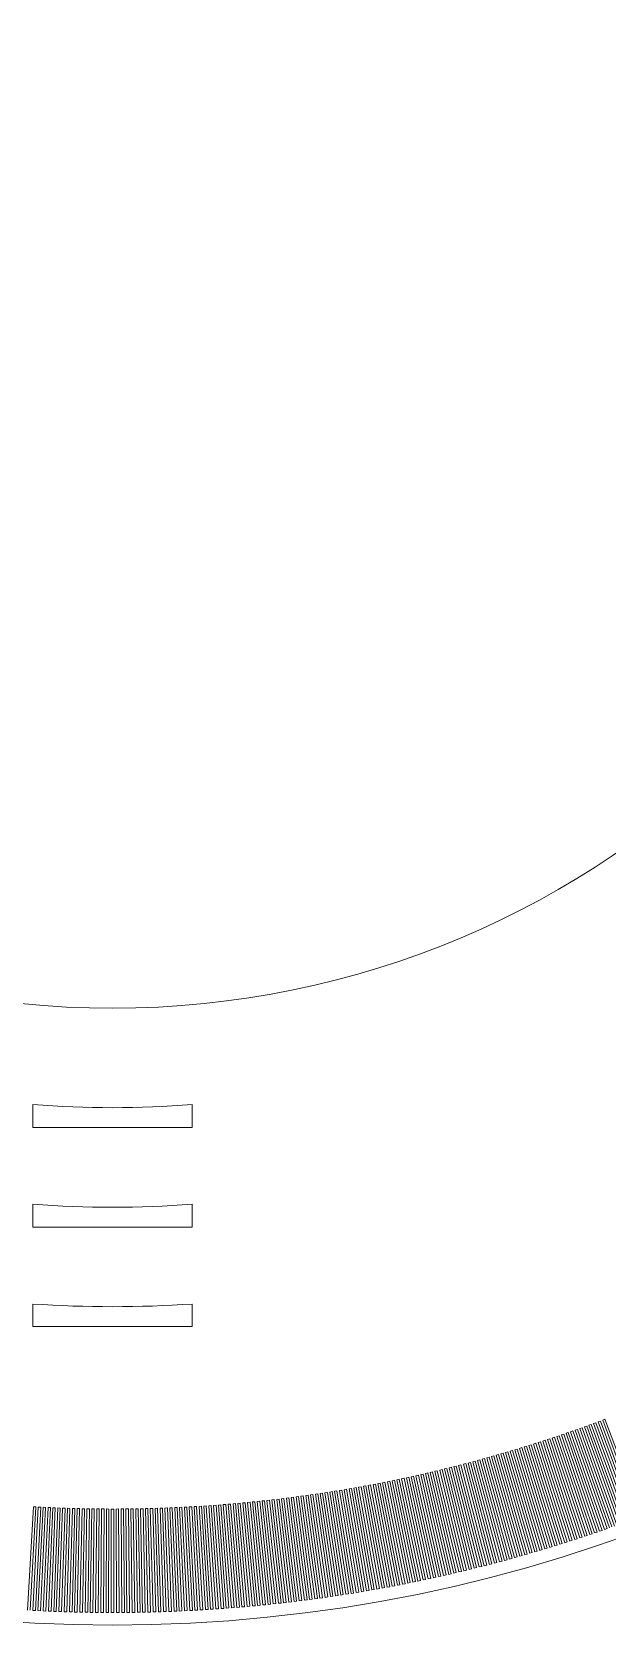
# Model space of a CAD drawing. Header units: millimetres. Extents: x -38 to 38, y -38 to 38.
# Drawn here: x -2.03 to 12.43, y -38 to 2.03 of the extents above; entities that cross this region are included whole.
import ezdxf

# ---------------------------------------------------------------- set-up
doc = ezdxf.new("R2010")
doc.units = ezdxf.units.MM

msp = doc.modelspace()

# ---------------------------------------------------------------- linework, layer by layer
at = {"color": 7, "linetype": 'Continuous', "lineweight": 15}
for p, q in [((-2, -24.92), (-2, -25.5)), ((2, -25.5), (2, -24.92)), ((-2, -25.5), (2, -25.5)), ((-2, -27.427), (-2, -28)), ((2, -28), (2, -27.427)), ((-2, -28), (2, -28)), ((-2, -29.933), (-2, -30.5)), ((2, -30.5), (2, -29.933)), ((-2, -30.5), (2, -30.5)), ((11.335, -33.201), (11.277, -33.221)), ((11.277, -33.221), (12.113, -35.683)), ((12.175, -35.662), (11.335, -33.201)), ((11.451, -33.161), (11.393, -33.181)), ((11.393, -33.181), (12.237, -35.64)), ((12.299, -35.619), (11.451, -33.161)), ((11.566, -33.121), (11.509, -33.141)), ((11.509, -33.141), (12.362, -35.598)), ((12.424, -35.576), (11.566, -33.121)), ((11.682, -33.081), (11.624, -33.101)), ((11.624, -33.101), (12.486, -35.554)), ((12.548, -35.532), (11.682, -33.081)), ((11.797, -33.04), (11.74, -33.06)), ((11.74, -33.06), (12.61, -35.51)), ((12.672, -35.488), (11.797, -33.04)), ((11.913, -32.998), (11.855, -33.019)), ((11.855, -33.019), (12.734, -35.466)), ((12.796, -35.444), (11.913, -32.998)), ((12.028, -32.957), (11.97, -32.978)), ((11.97, -32.978), (12.857, -35.422)), ((12.919, -35.399), (12.028, -32.957)), ((12.143, -32.914), (12.085, -32.936)), ((12.085, -32.936), (12.981, -35.376)), ((13.043, -35.354), (12.143, -32.914)), ((12.258, -32.872), (12.2, -32.893)), ((12.2, -32.893), (13.104, -35.331)), ((13.166, -35.308), (12.258, -32.872)), ((12.372, -32.829), (12.315, -32.85)), ((12.315, -32.85), (13.228, -35.285)), ((13.289, -35.262), (12.372, -32.829)), ((10.052, -33.612), (9.993, -33.629)), ((10.797, -36.103), (10.052, -33.612)), ((10.169, -33.577), (10.111, -33.594)), ((10.111, -33.594), (10.86, -36.084)), ((10.923, -36.065), (10.169, -33.577)), ((10.286, -33.541), (10.228, -33.559)), ((10.228, -33.559), (10.986, -36.046)), ((11.049, -36.027), (10.286, -33.541)), ((10.404, -33.505), (10.345, -33.523)), ((10.345, -33.523), (11.112, -36.007)), ((11.175, -35.988), (10.404, -33.505)), ((10.52, -33.468), (10.462, -33.487)), ((10.462, -33.487), (11.237, -35.968)), ((11.3, -35.949), (10.52, -33.468)), ((10.637, -33.431), (10.579, -33.45)), ((10.579, -33.45), (11.363, -35.929)), ((11.425, -35.909), (10.637, -33.431)), ((10.754, -33.394), (10.695, -33.413)), ((10.695, -33.413), (11.488, -35.889)), ((11.551, -35.869), (10.754, -33.394)), ((10.87, -33.356), (10.812, -33.375)), ((10.812, -33.375), (11.613, -35.849)), ((11.676, -35.828), (10.87, -33.356)), ((10.987, -33.318), (10.929, -33.337)), ((10.929, -33.337), (11.738, -35.808)), ((11.801, -35.787), (10.987, -33.318)), ((11.103, -33.28), (11.045, -33.299)), ((11.045, -33.299), (11.863, -35.767)), ((11.926, -35.746), (11.103, -33.28)), ((11.219, -33.241), (11.161, -33.26)), ((11.161, -33.26), (11.988, -35.725)), ((12.05, -35.704), (11.219, -33.241)), ((8.636, -34.003), (8.576, -34.018)), ((8.576, -34.018), (9.212, -36.539)), ((9.276, -36.523), (8.636, -34.003)), ((8.754, -33.973), (8.695, -33.988)), ((8.695, -33.988), (9.339, -36.507)), ((9.403, -36.491), (8.754, -33.973)), ((8.873, -33.942), (8.814, -33.958)), ((8.814, -33.958), (9.467, -36.474)), ((9.531, -36.458), (8.873, -33.942)), ((8.991, -33.911), (8.932, -33.927)), ((8.932, -33.927), (9.594, -36.441)), ((9.658, -36.424), (8.991, -33.911)), ((9.11, -33.879), (9.051, -33.895)), ((9.051, -33.895), (9.721, -36.407)), ((9.785, -36.39), (9.11, -33.879)), ((9.228, -33.847), (9.169, -33.864)), ((9.169, -33.864), (9.848, -36.373)), ((9.912, -36.356), (9.228, -33.847)), ((9.346, -33.815), (9.287, -33.831)), ((9.287, -33.831), (9.975, -36.339)), ((10.039, -36.321), (9.346, -33.815)), ((9.464, -33.782), (9.405, -33.799)), ((9.405, -33.799), (10.102, -36.304)), ((10.165, -36.286), (9.464, -33.782)), ((9.582, -33.749), (9.523, -33.766)), ((9.523, -33.766), (10.229, -36.268)), ((10.292, -36.25), (9.582, -33.749)), ((9.7, -33.715), (9.641, -33.732)), ((9.641, -33.732), (10.355, -36.232)), ((10.418, -36.214), (9.7, -33.715)), ((9.817, -33.681), (9.758, -33.698)), ((9.758, -33.698), (10.482, -36.196)), ((10.545, -36.177), (9.817, -33.681)), ((9.935, -33.647), (9.876, -33.664)), ((9.876, -33.664), (10.608, -36.159)), ((10.671, -36.14), (9.935, -33.647)), ((9.993, -33.629), (10.734, -36.122)), ((6.844, -34.409), (6.784, -34.421)), ((6.784, -34.421), (7.287, -36.972)), ((7.352, -36.959), (6.844, -34.409)), ((6.964, -34.385), (6.904, -34.397)), ((6.904, -34.397), (7.416, -36.946)), ((7.481, -36.933), (6.964, -34.385)), ((7.084, -34.36), (7.024, -34.372)), ((7.024, -34.372), (7.545, -36.92)), ((7.609, -36.907), (7.084, -34.36)), ((7.204, -34.335), (7.144, -34.348)), ((7.144, -34.348), (7.674, -36.893)), ((7.738, -36.88), (7.204, -34.335)), ((7.324, -34.31), (7.264, -34.323)), ((7.264, -34.323), (7.803, -36.866)), ((7.867, -36.853), (7.324, -34.31)), ((7.444, -34.284), (7.384, -34.297)), ((7.384, -34.297), (7.931, -36.839)), ((7.995, -36.825), (7.444, -34.284)), ((7.563, -34.258), (7.504, -34.271)), ((7.504, -34.271), (8.06, -36.811)), ((8.124, -36.797), (7.563, -34.258)), ((7.683, -34.231), (7.623, -34.245)), ((7.623, -34.245), (8.188, -36.782)), ((8.252, -36.768), (7.683, -34.231)), ((7.802, -34.204), (7.743, -34.218)), ((7.743, -34.218), (8.317, -36.754)), ((8.381, -36.739), (7.802, -34.204)), ((7.922, -34.177), (7.862, -34.191)), ((7.862, -34.191), (8.445, -36.724)), ((8.509, -36.71), (7.922, -34.177)), ((8.041, -34.149), (7.981, -34.163)), ((7.981, -34.163), (8.573, -36.695)), ((8.637, -36.68), (8.041, -34.149)), ((8.16, -34.121), (8.101, -34.135)), ((8.101, -34.135), (8.701, -36.665)), ((8.765, -36.649), (8.16, -34.121)), ((8.279, -34.092), (8.22, -34.106)), ((8.22, -34.106), (8.829, -36.634)), ((8.893, -36.618), (8.279, -34.092)), ((8.398, -34.063), (8.339, -34.077)), ((8.339, -34.077), (8.957, -36.603)), ((9.021, -36.587), (8.398, -34.063)), ((8.517, -34.033), (8.458, -34.048)), ((8.458, -34.048), (9.084, -36.571)), ((9.148, -36.556), (8.517, -34.033)), ((4.306, -34.818), (4.245, -34.825)), ((4.625, -37.398), (4.306, -34.818)), ((4.427, -34.802), (4.367, -34.81)), ((4.367, -34.81), (4.69, -37.39)), ((4.756, -37.382), (4.427, -34.802)), ((4.549, -34.787), (4.488, -34.795)), ((4.488, -34.795), (4.821, -37.373)), ((4.886, -37.365), (4.549, -34.787)), ((4.67, -34.771), (4.61, -34.779)), ((4.61, -34.779), (4.951, -37.356)), ((5.016, -37.347), (4.67, -34.771)), ((4.792, -34.754), (4.731, -34.762)), ((4.731, -34.762), (5.082, -37.339)), ((5.147, -37.33), (4.792, -34.754)), ((4.913, -34.737), (4.852, -34.746)), ((4.852, -34.746), (5.212, -37.321)), ((5.277, -37.312), (4.913, -34.737)), ((5.034, -34.72), (4.974, -34.728)), ((4.974, -34.728), (5.342, -37.302)), ((5.407, -37.293), (5.034, -34.72)), ((5.155, -34.702), (5.095, -34.711)), ((5.095, -34.711), (5.472, -37.283)), ((5.537, -37.274), (5.155, -34.702)), ((5.276, -34.684), (5.216, -34.693)), ((5.216, -34.693), (5.602, -37.264)), ((5.667, -37.254), (5.276, -34.684)), ((5.397, -34.665), (5.337, -34.675)), ((5.337, -34.675), (5.732, -37.244)), ((5.797, -37.234), (5.397, -34.665)), ((5.518, -34.646), (5.458, -34.656)), ((5.458, -34.656), (5.862, -37.224)), ((5.927, -37.214), (5.518, -34.646)), ((5.639, -34.627), (5.579, -34.636)), ((5.579, -34.636), (5.992, -37.203)), ((6.057, -37.193), (5.639, -34.627)), ((5.76, -34.607), (5.7, -34.617)), ((5.7, -34.617), (6.122, -37.182)), ((6.187, -37.171), (5.76, -34.607)), ((5.881, -34.586), (5.821, -34.597)), ((5.821, -34.597), (6.252, -37.161)), ((6.317, -37.15), (5.881, -34.586)), ((6.002, -34.566), (5.941, -34.576)), ((5.941, -34.576), (6.382, -37.139)), ((6.446, -37.127), (6.002, -34.566)), ((6.122, -34.545), (6.062, -34.555)), ((6.062, -34.555), (6.511, -37.116)), ((6.576, -37.105), (6.122, -34.545)), ((6.243, -34.523), (6.182, -34.534)), ((6.182, -34.534), (6.641, -37.093)), ((6.705, -37.081), (6.243, -34.523)), ((6.363, -34.501), (6.303, -34.512)), ((6.303, -34.512), (6.77, -37.07)), ((6.835, -37.058), (6.363, -34.501)), ((6.484, -34.478), (6.423, -34.49)), ((6.423, -34.49), (6.899, -37.046)), ((6.964, -37.034), (6.484, -34.478)), ((6.604, -34.456), (6.544, -34.467)), ((6.544, -34.467), (7.029, -37.022)), ((7.093, -37.009), (6.604, -34.456)), ((6.724, -34.432), (6.664, -34.444)), ((6.664, -34.444), (7.158, -36.997)), ((7.222, -36.984), (6.724, -34.432)), ((-1.989, -35.026), (-2.136, -37.622)), ((-2.071, -37.626), (-1.928, -35.03)), ((-1.867, -35.033), (-2.005, -37.629)), ((-1.928, -35.03), (-1.989, -35.026)), ((-1.939, -37.633), (-1.806, -35.036)), ((-1.744, -35.039), (-1.874, -37.636)), ((-1.806, -35.036), (-1.867, -35.033)), ((-1.808, -37.639), (-1.683, -35.042)), ((-1.683, -35.042), (-1.744, -35.039)), ((-1.622, -35.045), (-1.742, -37.643)), ((-1.677, -37.646), (-1.561, -35.048)), ((-1.561, -35.048), (-1.622, -35.045)), ((-1.5, -35.051), (-1.611, -37.648)), ((-1.545, -37.651), (-1.439, -35.053)), ((-1.439, -35.053), (-1.5, -35.051)), ((-1.377, -35.056), (-1.479, -37.654)), ((-1.414, -37.656), (-1.316, -35.058)), ((-1.316, -35.058), (-1.377, -35.056)), ((-1.255, -35.06), (-1.348, -37.659)), ((-1.282, -37.661), (-1.194, -35.063)), ((-1.194, -35.063), (-1.255, -35.06)), ((-1.133, -35.065), (-1.217, -37.663)), ((-1.151, -37.665), (-1.071, -35.066)), ((-1.071, -35.066), (-1.133, -35.065)), ((-1.01, -35.068), (-1.085, -37.667)), ((-1.019, -37.669), (-0.949, -35.07)), ((-0.949, -35.07), (-1.01, -35.068)), ((-0.888, -35.072), (-0.954, -37.671)), ((-0.827, -35.073), (-0.888, -35.072)), ((-0.888, -37.672), (-0.827, -35.073)), ((-0.765, -35.074), (-0.822, -37.674)), ((-0.704, -35.076), (-0.765, -35.074)), ((-0.756, -37.675), (-0.704, -35.076)), ((-0.643, -35.077), (-0.691, -37.676)), ((-0.582, -35.078), (-0.643, -35.077)), ((-0.625, -37.678), (-0.582, -35.078)), ((-0.52, -35.079), (-0.559, -37.679)), ((-0.459, -35.08), (-0.52, -35.079)), ((-0.493, -37.68), (-0.459, -35.08)), ((-0.398, -35.081), (-0.427, -37.68)), ((-0.337, -35.081), (-0.398, -35.081)), ((-0.362, -37.681), (-0.337, -35.081)), ((-0.276, -35.082), (-0.296, -37.682)), ((-0.214, -35.082), (-0.276, -35.082)), ((-0.23, -37.682), (-0.214, -35.082)), ((-0.153, -35.082), (-0.164, -37.682)), ((-0.092, -35.083), (-0.153, -35.082)), ((-0.099, -37.683), (-0.092, -35.083)), ((-0.031, -35.083), (-0.033, -37.683)), ((0.031, -35.083), (-0.031, -35.083)), ((0.033, -37.683), (0.031, -35.083)), ((0.153, -35.082), (0.092, -35.083)), ((0.092, -35.083), (0.099, -37.683)), ((0.164, -37.682), (0.153, -35.082)), ((0.276, -35.082), (0.214, -35.082)), ((0.214, -35.082), (0.23, -37.682)), ((0.296, -37.682), (0.276, -35.082)), ((0.398, -35.081), (0.337, -35.081)), ((0.337, -35.081), (0.362, -37.681)), ((0.427, -37.68), (0.398, -35.081)), ((0.52, -35.079), (0.459, -35.08)), ((0.459, -35.08), (0.493, -37.68)), ((0.559, -37.679), (0.52, -35.079)), ((0.643, -35.077), (0.582, -35.078)), ((0.582, -35.078), (0.625, -37.678)), ((0.691, -37.676), (0.643, -35.077)), ((0.765, -35.074), (0.704, -35.076)), ((0.704, -35.076), (0.756, -37.675)), ((0.822, -37.674), (0.765, -35.074)), ((0.888, -35.072), (0.827, -35.073)), ((0.827, -35.073), (0.888, -37.672)), ((0.954, -37.671), (0.888, -35.072)), ((1.01, -35.068), (0.949, -35.07)), ((0.949, -35.07), (1.019, -37.669)), ((1.085, -37.667), (1.01, -35.068)), ((1.133, -35.065), (1.071, -35.066)), ((1.071, -35.066), (1.151, -37.665)), ((1.217, -37.663), (1.133, -35.065)), ((1.255, -35.06), (1.194, -35.063)), ((1.194, -35.063), (1.282, -37.661)), ((1.348, -37.659), (1.255, -35.06)), ((1.377, -35.056), (1.316, -35.058)), ((1.316, -35.058), (1.414, -37.656)), ((1.479, -37.654), (1.377, -35.056)), ((1.5, -35.051), (1.439, -35.053)), ((1.439, -35.053), (1.545, -37.651)), ((1.611, -37.648), (1.5, -35.051)), ((1.622, -35.045), (1.561, -35.048)), ((1.561, -35.048), (1.677, -37.646)), ((1.742, -37.643), (1.622, -35.045)), ((1.744, -35.039), (1.683, -35.042)), ((1.683, -35.042), (1.808, -37.639)), ((1.874, -37.636), (1.744, -35.039)), ((1.867, -35.033), (1.806, -35.036)), ((1.806, -35.036), (1.939, -37.633)), ((2.005, -37.629), (1.867, -35.033)), ((1.989, -35.026), (1.928, -35.03)), ((1.928, -35.03), (2.071, -37.626)), ((2.136, -37.622), (1.989, -35.026)), ((2.111, -35.019), (2.05, -35.023)), ((2.05, -35.023), (2.202, -37.618)), ((2.268, -37.615), (2.111, -35.019)), ((2.233, -35.012), (2.172, -35.016)), ((2.172, -35.016), (2.333, -37.611)), ((2.399, -37.606), (2.233, -35.012)), ((2.356, -35.004), (2.295, -35.008)), ((2.295, -35.008), (2.465, -37.602)), ((2.53, -37.598), (2.356, -35.004)), ((2.478, -34.995), (2.417, -34.999)), ((2.417, -34.999), (2.596, -37.593)), ((2.661, -37.589), (2.478, -34.995)), ((2.6, -34.986), (2.539, -34.991)), ((2.539, -34.991), (2.727, -37.584)), ((2.793, -37.579), (2.6, -34.986)), ((2.722, -34.977), (2.661, -34.982)), ((2.661, -34.982), (2.858, -37.574)), ((2.924, -37.569), (2.722, -34.977)), ((2.844, -34.967), (2.783, -34.972)), ((2.783, -34.972), (2.989, -37.564)), ((3.055, -37.559), (2.844, -34.967)), ((2.966, -34.957), (2.905, -34.962)), ((2.905, -34.962), (3.12, -37.553)), ((3.186, -37.548), (2.966, -34.957)), ((3.088, -34.947), (3.027, -34.952)), ((3.027, -34.952), (3.252, -37.542)), ((3.317, -37.537), (3.088, -34.947)), ((3.21, -34.936), (3.149, -34.941)), ((3.149, -34.941), (3.383, -37.531)), ((3.448, -37.525), (3.21, -34.936)), ((3.332, -34.924), (3.271, -34.93)), ((3.271, -34.93), (3.514, -37.519)), ((3.579, -37.512), (3.332, -34.924)), ((3.454, -34.912), (3.393, -34.918)), ((3.393, -34.918), (3.644, -37.506)), ((3.71, -37.5), (3.454, -34.912)), ((3.576, -34.9), (3.515, -34.906)), ((3.515, -34.906), (3.775, -37.493)), ((3.841, -37.487), (3.576, -34.9)), ((3.698, -34.887), (3.637, -34.894)), ((3.637, -34.894), (3.906, -37.48)), ((3.972, -37.473), (3.698, -34.887)), ((3.819, -34.874), (3.758, -34.881)), ((3.758, -34.881), (4.037, -37.466)), ((4.102, -37.459), (3.819, -34.874)), ((3.941, -34.861), (3.88, -34.868)), ((3.88, -34.868), (4.168, -37.452)), ((4.233, -37.444), (3.941, -34.861)), ((4.063, -34.847), (4.002, -34.854)), ((4.002, -34.854), (4.298, -37.437)), ((4.364, -37.429), (4.063, -34.847)), ((4.184, -34.832), (4.124, -34.84)), ((4.124, -34.84), (4.429, -37.422)), ((4.494, -37.414), (4.184, -34.832)), ((4.245, -34.825), (4.56, -37.406)), ((12.237, -35.64), (12.299, -35.619)), ((12.362, -35.598), (12.424, -35.576)), ((11.112, -36.007), (11.175, -35.988)), ((11.237, -35.968), (11.3, -35.949)), ((11.363, -35.929), (11.425, -35.909)), ((11.488, -35.889), (11.551, -35.869)), ((11.613, -35.849), (11.676, -35.828)), ((11.738, -35.808), (11.801, -35.787)), ((11.863, -35.767), (11.926, -35.746)), ((11.988, -35.725), (12.05, -35.704)), ((12.113, -35.683), (12.175, -35.662)), ((9.594, -36.441), (9.658, -36.424)), ((9.721, -36.407), (9.785, -36.39)), ((9.848, -36.373), (9.912, -36.356)), ((9.975, -36.339), (10.039, -36.321)), ((10.102, -36.304), (10.165, -36.286)), ((10.229, -36.268), (10.292, -36.25)), ((10.355, -36.232), (10.418, -36.214)), ((10.482, -36.196), (10.545, -36.177)), ((10.608, -36.159), (10.671, -36.14)), ((10.734, -36.122), (10.797, -36.103)), ((10.86, -36.084), (10.923, -36.065)), ((10.986, -36.046), (11.049, -36.027)), ((7.931, -36.839), (7.995, -36.825)), ((8.06, -36.811), (8.124, -36.797)), ((8.188, -36.782), (8.252, -36.768)), ((8.317, -36.754), (8.381, -36.739)), ((8.445, -36.724), (8.509, -36.71)), ((8.573, -36.695), (8.637, -36.68)), ((8.701, -36.665), (8.765, -36.649)), ((8.829, -36.634), (8.893, -36.618)), ((8.957, -36.603), (9.021, -36.587)), ((9.084, -36.571), (9.148, -36.556)), ((9.212, -36.539), (9.276, -36.523)), ((9.339, -36.507), (9.403, -36.491)), ((9.467, -36.474), (9.531, -36.458)), ((5.862, -37.224), (5.927, -37.214)), ((5.992, -37.203), (6.057, -37.193)), ((6.122, -37.182), (6.187, -37.171)), ((6.252, -37.161), (6.317, -37.15)), ((6.382, -37.139), (6.446, -37.127)), ((6.511, -37.116), (6.576, -37.105)), ((6.641, -37.093), (6.705, -37.081)), ((6.77, -37.07), (6.835, -37.058)), ((6.899, -37.046), (6.964, -37.034)), ((7.029, -37.022), (7.093, -37.009)), ((7.158, -36.997), (7.222, -36.984)), ((7.287, -36.972), (7.352, -36.959)), ((7.416, -36.946), (7.481, -36.933)), ((7.545, -36.92), (7.609, -36.907)), ((7.674, -36.893), (7.738, -36.88)), ((7.803, -36.866), (7.867, -36.853)), ((2.071, -37.626), (2.136, -37.622)), ((2.202, -37.618), (2.268, -37.615)), ((2.333, -37.611), (2.399, -37.606)), ((2.465, -37.602), (2.53, -37.598)), ((2.596, -37.593), (2.661, -37.589)), ((2.727, -37.584), (2.793, -37.579)), ((2.858, -37.574), (2.924, -37.569)), ((2.989, -37.564), (3.055, -37.559)), ((3.12, -37.553), (3.186, -37.548)), ((3.252, -37.542), (3.317, -37.537)), ((3.383, -37.531), (3.448, -37.525)), ((3.514, -37.519), (3.579, -37.512)), ((3.644, -37.506), (3.71, -37.5)), ((3.775, -37.493), (3.841, -37.487)), ((3.906, -37.48), (3.972, -37.473)), ((4.037, -37.466), (4.102, -37.459)), ((4.168, -37.452), (4.233, -37.444)), ((4.298, -37.437), (4.364, -37.429)), ((4.429, -37.422), (4.494, -37.414)), ((4.56, -37.406), (4.625, -37.398)), ((4.69, -37.39), (4.756, -37.382)), ((4.821, -37.373), (4.886, -37.365)), ((4.951, -37.356), (5.016, -37.347)), ((5.082, -37.339), (5.147, -37.33)), ((5.212, -37.321), (5.277, -37.312)), ((5.342, -37.302), (5.407, -37.293)), ((5.472, -37.283), (5.537, -37.274)), ((5.602, -37.264), (5.667, -37.254)), ((5.732, -37.244), (5.797, -37.234)), ((-2.005, -37.629), (-1.939, -37.633)), ((-1.874, -37.636), (-1.808, -37.639)), ((-1.742, -37.643), (-1.677, -37.646)), ((-1.611, -37.648), (-1.545, -37.651)), ((-1.479, -37.654), (-1.414, -37.656)), ((-1.348, -37.659), (-1.282, -37.661)), ((-1.217, -37.663), (-1.151, -37.665)), ((-1.085, -37.667), (-1.019, -37.669)), ((-0.954, -37.671), (-0.888, -37.672)), ((-0.822, -37.674), (-0.756, -37.675)), ((-0.691, -37.676), (-0.625, -37.678)), ((-0.559, -37.679), (-0.493, -37.68)), ((-0.427, -37.68), (-0.362, -37.681)), ((-0.296, -37.682), (-0.23, -37.682)), ((-0.164, -37.682), (-0.099, -37.683)), ((-0.033, -37.683), (0.033, -37.683)), ((0.099, -37.683), (0.164, -37.682)), ((0.23, -37.682), (0.296, -37.682)), ((0.362, -37.681), (0.427, -37.68)), ((0.493, -37.68), (0.559, -37.679)), ((0.625, -37.678), (0.691, -37.676)), ((0.756, -37.675), (0.822, -37.674)), ((0.888, -37.672), (0.954, -37.671)), ((1.019, -37.669), (1.085, -37.667)), ((1.151, -37.665), (1.217, -37.663)), ((1.282, -37.661), (1.348, -37.659)), ((1.414, -37.656), (1.479, -37.654)), ((1.545, -37.651), (1.611, -37.648)), ((1.677, -37.646), (1.742, -37.643)), ((1.808, -37.639), (1.874, -37.636)), ((1.939, -37.633), (2.005, -37.629))]:
    msp.add_line(p, q, dxfattribs=at)
for radius in [38, 22.5]:
    msp.add_circle((0, 0), radius, dxfattribs=at)
for radius, start, end in [(25, 265.4114, 274.5886), (27.5, 265.8294, 274.1706), (30, 266.1774, 273.8226)]:
    msp.add_arc((0, 0), radius, start, end, dxfattribs=at)

doc.saveas('drawing.dxf')
